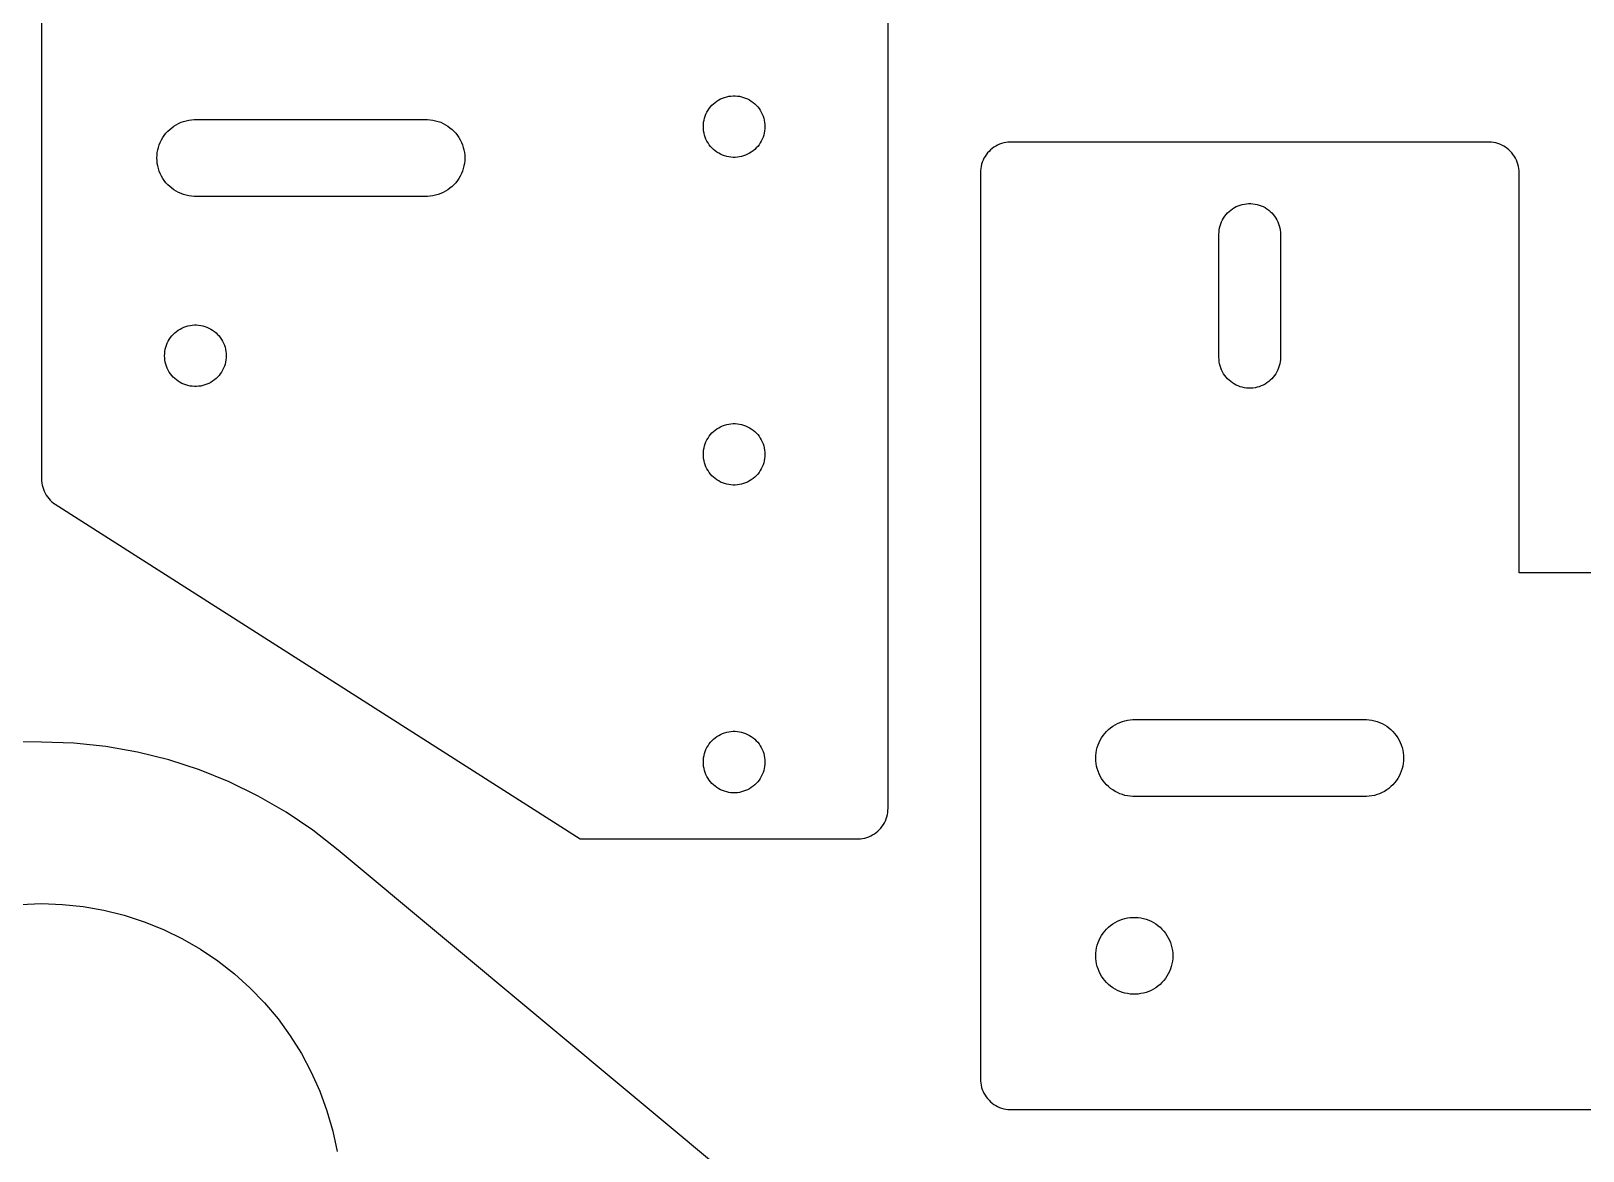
# Model space of a CAD drawing. Header units: metres. Extents: x 5 to 310, y 5 to 324.
# Drawn here: x 71.3 to 172.2, y 163.9 to 236.7 of the extents above; entities that cross this region are included whole.
import ezdxf

# ---------------------------------------------------------------- set-up
doc = ezdxf.new("R2010")
doc.units = ezdxf.units.M

msp = doc.modelspace()

# ---------------------------------------------------------------- linework, layer by layer
for p, q in [((72, 266.5), (72, 207.61)), ((127, 186.2), (127, 238.5)), ((115.561, 231.889), (115.662, 231.986)), ((115.662, 231.986), (115.769, 232.076)), ((115.769, 232.076), (115.882, 232.158)), ((115.882, 232.158), (116, 232.232)), ((116, 232.232), (116.123, 232.298)), ((116.123, 232.298), (116.251, 232.354)), ((116.251, 232.354), (116.382, 232.402)), ((116.382, 232.402), (116.516, 232.441)), ((116.516, 232.441), (116.653, 232.47)), ((116.653, 232.47), (116.791, 232.489)), ((116.791, 232.489), (116.93, 232.499)), ((116.93, 232.499), (117.07, 232.499)), ((117.07, 232.499), (117.209, 232.489)), ((117.209, 232.489), (117.347, 232.47)), ((117.347, 232.47), (117.484, 232.441)), ((117.484, 232.441), (117.618, 232.402)), ((117.618, 232.402), (117.749, 232.354)), ((117.749, 232.354), (117.877, 232.298)), ((117.877, 232.298), (118, 232.232)), ((118, 232.232), (118.118, 232.158)), ((118.118, 232.158), (118.231, 232.076)), ((118.231, 232.076), (118.338, 231.986)), ((118.338, 231.986), (118.439, 231.889)), ((81.3952, 230.886), (81.5659, 230.922)), ((81.5659, 230.922), (81.7387, 230.946)), ((81.7387, 230.946), (81.9128, 230.958)), ((81.9128, 230.958), (97.0872, 230.958)), ((97.0872, 230.958), (97.2613, 230.946)), ((97.2613, 230.946), (97.4341, 230.922)), ((97.4341, 230.922), (97.6048, 230.886)), ((115.019, 230.778), (115.044, 230.916)), ((115.044, 230.916), (115.077, 231.051)), ((115.077, 231.051), (115.121, 231.184)), ((115.121, 231.184), (115.173, 231.313)), ((115.173, 231.313), (115.234, 231.439)), ((115.234, 231.439), (115.304, 231.56)), ((115.304, 231.56), (115.382, 231.676)), ((115.382, 231.676), (115.468, 231.786)), ((115.468, 231.786), (115.561, 231.889)), ((118.439, 231.889), (118.532, 231.786)), ((118.532, 231.786), (118.618, 231.676)), ((118.618, 231.676), (118.696, 231.56)), ((118.696, 231.56), (118.766, 231.439)), ((118.766, 231.439), (118.827, 231.313)), ((118.827, 231.313), (118.879, 231.184)), ((118.879, 231.184), (118.923, 231.051)), ((118.923, 231.051), (118.956, 230.916)), ((118.956, 230.916), (118.981, 230.778)), ((79.8799, 229.785), (79.9775, 229.929)), ((79.9775, 229.929), (80.0849, 230.067)), ((80.0849, 230.067), (80.2017, 230.197)), ((80.2017, 230.197), (80.3272, 230.318)), ((80.3272, 230.318), (80.4609, 230.43)), ((80.4609, 230.43), (80.602, 230.533)), ((80.602, 230.533), (80.75, 230.625)), ((80.75, 230.625), (80.9041, 230.707)), ((80.9041, 230.707), (81.0635, 230.778)), ((81.0635, 230.778), (81.2275, 230.838)), ((81.2275, 230.838), (81.3952, 230.886)), ((97.6048, 230.886), (97.7726, 230.838)), ((97.7726, 230.838), (97.9365, 230.778)), ((97.9365, 230.778), (98.0959, 230.707)), ((98.0959, 230.707), (98.25, 230.625)), ((98.25, 230.625), (98.398, 230.533)), ((98.398, 230.533), (98.5392, 230.43)), ((98.5392, 230.43), (98.6728, 230.318)), ((98.6728, 230.318), (98.7984, 230.197)), ((98.7984, 230.197), (98.9151, 230.067)), ((98.9151, 230.067), (99.0226, 229.929)), ((99.0226, 229.929), (99.1201, 229.785)), ((115, 230.5), (115.005, 230.64)), ((115.005, 230.36), (115, 230.5)), ((115.005, 230.64), (115.019, 230.778)), ((115.019, 230.222), (115.005, 230.36)), ((115.044, 230.084), (115.019, 230.222)), ((115.077, 229.949), (115.044, 230.084)), ((115.121, 229.816), (115.077, 229.949)), ((118.923, 229.949), (118.879, 229.816)), ((118.956, 230.084), (118.923, 229.949)), ((118.981, 230.222), (118.956, 230.084)), ((118.981, 230.778), (118.995, 230.64)), ((118.995, 230.36), (118.981, 230.222)), ((118.995, 230.64), (119, 230.5)), ((119, 230.5), (118.995, 230.36)), ((79.5243, 228.808), (79.5546, 228.98)), ((79.5546, 228.98), (79.5968, 229.149)), ((79.5968, 229.149), (79.6508, 229.315)), ((79.6508, 229.315), (79.7161, 229.477)), ((79.7161, 229.477), (79.7926, 229.634)), ((79.7926, 229.634), (79.8799, 229.785)), ((99.1201, 229.785), (99.2074, 229.634)), ((99.2074, 229.634), (99.2839, 229.477)), ((99.2839, 229.477), (99.3492, 229.315)), ((99.3492, 229.315), (99.4032, 229.149)), ((99.4032, 229.149), (99.4454, 228.98)), ((99.4454, 228.98), (99.4757, 228.808)), ((115.173, 229.687), (115.121, 229.816)), ((115.234, 229.561), (115.173, 229.687)), ((115.304, 229.44), (115.234, 229.561)), ((115.382, 229.324), (115.304, 229.44)), ((115.468, 229.214), (115.382, 229.324)), ((115.561, 229.111), (115.468, 229.214)), ((115.662, 229.014), (115.561, 229.111)), ((115.769, 228.924), (115.662, 229.014)), ((115.882, 228.842), (115.769, 228.924)), ((118.231, 228.924), (118.118, 228.842)), ((118.338, 229.014), (118.231, 228.924)), ((118.439, 229.111), (118.338, 229.014)), ((118.532, 229.214), (118.439, 229.111)), ((118.618, 229.324), (118.532, 229.214)), ((118.696, 229.44), (118.618, 229.324)), ((118.766, 229.561), (118.696, 229.44)), ((118.827, 229.687), (118.766, 229.561)), ((118.879, 229.816), (118.827, 229.687)), ((133.561, 228.889), (133.468, 228.786)), ((133.662, 228.986), (133.561, 228.889)), ((133.769, 229.076), (133.662, 228.986)), ((133.882, 229.158), (133.769, 229.076)), ((134, 229.232), (133.882, 229.158)), ((134.123, 229.298), (134, 229.232)), ((134.251, 229.354), (134.123, 229.298)), ((134.382, 229.402), (134.251, 229.354)), ((134.516, 229.441), (134.382, 229.402)), ((134.653, 229.47), (134.516, 229.441)), ((134.791, 229.489), (134.653, 229.47)), ((134.93, 229.499), (134.791, 229.489)), ((166.07, 229.499), (134.93, 229.499)), ((166.209, 229.489), (166.07, 229.499)), ((166.347, 229.47), (166.209, 229.489)), ((166.484, 229.441), (166.347, 229.47)), ((166.618, 229.402), (166.484, 229.441)), ((166.749, 229.354), (166.618, 229.402)), ((166.877, 229.298), (166.749, 229.354)), ((167, 229.232), (166.877, 229.298)), ((167.118, 229.158), (167, 229.232)), ((167.231, 229.076), (167.118, 229.158)), ((167.338, 228.986), (167.231, 229.076)), ((167.439, 228.889), (167.338, 228.986)), ((167.532, 228.786), (167.439, 228.889)), ((79.5, 228.46), (79.5061, 228.634)), ((79.5061, 228.286), (79.5, 228.46)), ((79.5061, 228.634), (79.5243, 228.808)), ((79.5243, 228.112), (79.5061, 228.286)), ((79.5546, 227.94), (79.5243, 228.112)), ((79.5968, 227.771), (79.5546, 227.94)), ((99.4454, 227.94), (99.4032, 227.771)), ((99.4757, 228.112), (99.4454, 227.94)), ((99.4757, 228.808), (99.4939, 228.634)), ((99.4939, 228.286), (99.4757, 228.112)), ((99.4939, 228.634), (99.5, 228.46)), ((99.5, 228.46), (99.4939, 228.286)), ((116, 228.768), (115.882, 228.842)), ((116.123, 228.702), (116, 228.768)), ((116.251, 228.646), (116.123, 228.702)), ((116.382, 228.598), (116.251, 228.646)), ((116.516, 228.559), (116.382, 228.598)), ((116.653, 228.53), (116.516, 228.559)), ((116.791, 228.511), (116.653, 228.53)), ((116.93, 228.501), (116.791, 228.511)), ((117.07, 228.501), (116.93, 228.501)), ((117.209, 228.511), (117.07, 228.501)), ((117.347, 228.53), (117.209, 228.511)), ((117.484, 228.559), (117.347, 228.53)), ((117.618, 228.598), (117.484, 228.559)), ((117.749, 228.646), (117.618, 228.598)), ((117.877, 228.702), (117.749, 228.646)), ((118, 228.768), (117.877, 228.702)), ((118.118, 228.842), (118, 228.768)), ((133.044, 227.916), (133.019, 227.778)), ((133.077, 228.051), (133.044, 227.916)), ((133.121, 228.184), (133.077, 228.051)), ((133.173, 228.313), (133.121, 228.184)), ((133.234, 228.439), (133.173, 228.313)), ((133.304, 228.56), (133.234, 228.439)), ((133.382, 228.676), (133.304, 228.56)), ((133.468, 228.786), (133.382, 228.676)), ((167.618, 228.676), (167.532, 228.786)), ((167.696, 228.56), (167.618, 228.676)), ((167.766, 228.439), (167.696, 228.56)), ((167.827, 228.313), (167.766, 228.439)), ((167.879, 228.184), (167.827, 228.313)), ((167.923, 228.051), (167.879, 228.184)), ((167.956, 227.916), (167.923, 228.051)), ((167.981, 227.778), (167.956, 227.916)), ((79.6508, 227.605), (79.5968, 227.771)), ((79.7161, 227.443), (79.6508, 227.605)), ((79.7926, 227.286), (79.7161, 227.443)), ((79.8799, 227.135), (79.7926, 227.286)), ((79.9775, 226.991), (79.8799, 227.135)), ((80.0849, 226.853), (79.9775, 226.991)), ((99.0226, 226.991), (98.9151, 226.853)), ((99.1201, 227.135), (99.0226, 226.991)), ((99.2074, 227.286), (99.1201, 227.135)), ((99.2839, 227.443), (99.2074, 227.286)), ((99.3492, 227.605), (99.2839, 227.443)), ((99.4032, 227.771), (99.3492, 227.605)), ((133.005, 227.64), (133, 227.5)), ((133, 227.5), (133, 168.61)), ((133.019, 227.778), (133.005, 227.64)), ((167.995, 227.64), (167.981, 227.778)), ((168, 227.5), (167.995, 227.64)), ((168, 201.499), (168, 227.5)), ((80.2017, 226.723), (80.0849, 226.853)), ((80.3272, 226.602), (80.2017, 226.723)), ((80.4609, 226.49), (80.3272, 226.602)), ((80.602, 226.387), (80.4609, 226.49)), ((80.75, 226.295), (80.602, 226.387)), ((80.9041, 226.213), (80.75, 226.295)), ((81.0635, 226.142), (80.9041, 226.213)), ((81.2275, 226.082), (81.0635, 226.142)), ((81.3952, 226.034), (81.2275, 226.082)), ((81.5659, 225.998), (81.3952, 226.034)), ((81.7387, 225.974), (81.5659, 225.998)), ((81.9128, 225.962), (81.7387, 225.974)), ((97.0872, 225.962), (81.9128, 225.962)), ((97.2613, 225.974), (97.0872, 225.962)), ((97.4341, 225.998), (97.2613, 225.974)), ((97.6048, 226.034), (97.4341, 225.998)), ((97.7726, 226.082), (97.6048, 226.034)), ((97.9365, 226.142), (97.7726, 226.082)), ((98.0959, 226.213), (97.9365, 226.142)), ((98.25, 226.295), (98.0959, 226.213)), ((98.398, 226.387), (98.25, 226.295)), ((98.5392, 226.49), (98.398, 226.387)), ((98.6728, 226.602), (98.5392, 226.49)), ((98.7984, 226.723), (98.6728, 226.602)), ((98.9151, 226.853), (98.7984, 226.723)), ((148.968, 224.786), (149.061, 224.889)), ((149.061, 224.889), (149.162, 224.986)), ((149.162, 224.986), (149.269, 225.076)), ((149.269, 225.076), (149.382, 225.158)), ((149.382, 225.158), (149.5, 225.232)), ((149.5, 225.232), (149.623, 225.298)), ((149.623, 225.298), (149.751, 225.354)), ((149.751, 225.354), (149.882, 225.402)), ((149.882, 225.402), (150.016, 225.441)), ((150.016, 225.441), (150.153, 225.47)), ((150.153, 225.47), (150.291, 225.489)), ((150.291, 225.489), (150.43, 225.499)), ((150.43, 225.499), (150.57, 225.499)), ((150.57, 225.499), (150.709, 225.489)), ((150.709, 225.489), (150.847, 225.47)), ((150.847, 225.47), (150.984, 225.441)), ((150.984, 225.441), (151.118, 225.402)), ((151.118, 225.402), (151.249, 225.354)), ((151.249, 225.354), (151.377, 225.298)), ((151.377, 225.298), (151.5, 225.232)), ((151.5, 225.232), (151.618, 225.158)), ((151.618, 225.158), (151.731, 225.076)), ((151.731, 225.076), (151.838, 224.986)), ((151.838, 224.986), (151.939, 224.889)), ((151.939, 224.889), (152.032, 224.786)), ((148.519, 223.778), (148.544, 223.916)), ((148.544, 223.916), (148.577, 224.051)), ((148.577, 224.051), (148.621, 224.184)), ((148.621, 224.184), (148.673, 224.313)), ((148.673, 224.313), (148.734, 224.439)), ((148.734, 224.439), (148.804, 224.56)), ((148.804, 224.56), (148.882, 224.676)), ((148.882, 224.676), (148.968, 224.786)), ((152.032, 224.786), (152.118, 224.676)), ((152.118, 224.676), (152.196, 224.56)), ((152.196, 224.56), (152.266, 224.439)), ((152.266, 224.439), (152.327, 224.313)), ((152.327, 224.313), (152.379, 224.184)), ((152.379, 224.184), (152.423, 224.051)), ((152.423, 224.051), (152.456, 223.916)), ((152.456, 223.916), (152.481, 223.778)), ((148.5, 223.5), (148.505, 223.64)), ((148.5, 215.5), (148.5, 223.5)), ((148.505, 223.64), (148.519, 223.778)), ((152.481, 223.778), (152.495, 223.64)), ((152.495, 223.64), (152.5, 223.5)), ((152.5, 223.5), (152.5, 215.5)), ((80.3039, 216.67), (80.382, 216.786)), ((80.382, 216.786), (80.4679, 216.896)), ((80.4679, 216.896), (80.5613, 216.999)), ((80.5613, 216.999), (80.6617, 217.096)), ((80.6617, 217.096), (80.7687, 217.186)), ((80.7687, 217.186), (80.8816, 217.268)), ((80.8816, 217.268), (81, 217.342)), ((81, 217.342), (81.1233, 217.408)), ((81.1233, 217.408), (81.2508, 217.464)), ((81.2508, 217.464), (81.382, 217.512)), ((81.382, 217.512), (81.5162, 217.551)), ((81.5162, 217.551), (81.6527, 217.58)), ((81.6527, 217.58), (81.791, 217.599)), ((81.791, 217.599), (81.9302, 217.609)), ((81.9302, 217.609), (82.0698, 217.609)), ((82.0698, 217.609), (82.2091, 217.599)), ((82.2091, 217.599), (82.3473, 217.58)), ((82.3473, 217.58), (82.4839, 217.551)), ((82.4839, 217.551), (82.618, 217.512)), ((82.618, 217.512), (82.7492, 217.464)), ((82.7492, 217.464), (82.8768, 217.408)), ((82.8768, 217.408), (83, 217.342)), ((83, 217.342), (83.1184, 217.268)), ((83.1184, 217.268), (83.2313, 217.186)), ((83.2313, 217.186), (83.3383, 217.096)), ((83.3383, 217.096), (83.4387, 216.999)), ((83.4387, 216.999), (83.5321, 216.896)), ((83.5321, 216.896), (83.618, 216.786)), ((83.618, 216.786), (83.6961, 216.67)), ((80.0049, 215.75), (80.0195, 215.888)), ((80.0195, 215.888), (80.0437, 216.026)), ((80.0437, 216.026), (80.0775, 216.161)), ((80.0775, 216.161), (80.1206, 216.294)), ((80.1206, 216.294), (80.1729, 216.423)), ((80.1729, 216.423), (80.2341, 216.549)), ((80.2341, 216.549), (80.3039, 216.67)), ((83.6961, 216.67), (83.7659, 216.549)), ((83.7659, 216.549), (83.8271, 216.423)), ((83.8271, 216.423), (83.8794, 216.294)), ((83.8794, 216.294), (83.9225, 216.161)), ((83.9225, 216.161), (83.9563, 216.026)), ((83.9563, 216.026), (83.9805, 215.888)), ((83.9805, 215.888), (83.9951, 215.75)), ((80, 215.61), (80.0049, 215.75)), ((80.0049, 215.47), (80, 215.61)), ((80.0195, 215.332), (80.0049, 215.47)), ((80.0437, 215.194), (80.0195, 215.332)), ((80.0775, 215.059), (80.0437, 215.194)), ((80.1206, 214.926), (80.0775, 215.059)), ((80.1729, 214.797), (80.1206, 214.926)), ((80.2341, 214.671), (80.1729, 214.797)), ((83.8271, 214.797), (83.7659, 214.671)), ((83.8794, 214.926), (83.8271, 214.797)), ((83.9225, 215.059), (83.8794, 214.926)), ((83.9563, 215.194), (83.9225, 215.059)), ((83.9805, 215.332), (83.9563, 215.194)), ((83.9951, 215.47), (83.9805, 215.332)), ((83.9951, 215.75), (84, 215.61)), ((84, 215.61), (83.9951, 215.47)), ((148.505, 215.36), (148.5, 215.5)), ((148.519, 215.222), (148.505, 215.36)), ((148.544, 215.084), (148.519, 215.222)), ((148.577, 214.949), (148.544, 215.084)), ((148.621, 214.816), (148.577, 214.949)), ((148.673, 214.687), (148.621, 214.816)), ((152.379, 214.816), (152.327, 214.687)), ((152.423, 214.949), (152.379, 214.816)), ((152.456, 215.084), (152.423, 214.949)), ((152.481, 215.222), (152.456, 215.084)), ((152.495, 215.36), (152.481, 215.222)), ((152.5, 215.5), (152.495, 215.36)), ((80.3039, 214.55), (80.2341, 214.671)), ((80.382, 214.434), (80.3039, 214.55)), ((80.4679, 214.324), (80.382, 214.434)), ((80.5613, 214.221), (80.4679, 214.324)), ((80.6617, 214.124), (80.5613, 214.221)), ((80.7687, 214.034), (80.6617, 214.124)), ((80.8816, 213.952), (80.7687, 214.034)), ((81, 213.878), (80.8816, 213.952)), ((81.1233, 213.812), (81, 213.878)), ((81.2508, 213.756), (81.1233, 213.812)), ((82.8768, 213.812), (82.7492, 213.756)), ((83, 213.878), (82.8768, 213.812)), ((83.1184, 213.952), (83, 213.878)), ((83.2313, 214.034), (83.1184, 213.952)), ((83.3383, 214.124), (83.2313, 214.034)), ((83.4387, 214.221), (83.3383, 214.124)), ((83.5321, 214.324), (83.4387, 214.221)), ((83.618, 214.434), (83.5321, 214.324)), ((83.6961, 214.55), (83.618, 214.434)), ((83.7659, 214.671), (83.6961, 214.55)), ((148.734, 214.561), (148.673, 214.687)), ((148.804, 214.44), (148.734, 214.561)), ((148.882, 214.324), (148.804, 214.44)), ((148.968, 214.214), (148.882, 214.324)), ((149.061, 214.111), (148.968, 214.214)), ((149.162, 214.014), (149.061, 214.111)), ((149.269, 213.924), (149.162, 214.014)), ((149.382, 213.842), (149.269, 213.924)), ((149.5, 213.768), (149.382, 213.842)), ((149.623, 213.702), (149.5, 213.768)), ((151.5, 213.768), (151.377, 213.702)), ((151.618, 213.842), (151.5, 213.768)), ((151.731, 213.924), (151.618, 213.842)), ((151.838, 214.014), (151.731, 213.924)), ((151.939, 214.111), (151.838, 214.014)), ((152.032, 214.214), (151.939, 214.111)), ((152.118, 214.324), (152.032, 214.214)), ((152.196, 214.44), (152.118, 214.324)), ((152.266, 214.561), (152.196, 214.44)), ((152.327, 214.687), (152.266, 214.561)), ((81.382, 213.708), (81.2508, 213.756)), ((81.5162, 213.669), (81.382, 213.708)), ((81.6527, 213.64), (81.5162, 213.669)), ((81.791, 213.621), (81.6527, 213.64)), ((81.9302, 213.611), (81.791, 213.621)), ((82.0698, 213.611), (81.9302, 213.611)), ((82.2091, 213.621), (82.0698, 213.611)), ((82.3473, 213.64), (82.2091, 213.621)), ((82.4839, 213.669), (82.3473, 213.64)), ((82.618, 213.708), (82.4839, 213.669)), ((82.7492, 213.756), (82.618, 213.708)), ((149.751, 213.646), (149.623, 213.702)), ((149.882, 213.598), (149.751, 213.646)), ((150.016, 213.559), (149.882, 213.598)), ((150.153, 213.53), (150.016, 213.559)), ((150.291, 213.511), (150.153, 213.53)), ((150.43, 213.501), (150.291, 213.511)), ((150.57, 213.501), (150.43, 213.501)), ((150.709, 213.511), (150.57, 213.501)), ((150.847, 213.53), (150.709, 213.511)), ((150.984, 213.559), (150.847, 213.53)), ((151.118, 213.598), (150.984, 213.559)), ((151.249, 213.646), (151.118, 213.598)), ((151.377, 213.702), (151.249, 213.646)), ((115.662, 210.686), (115.769, 210.776)), ((115.769, 210.776), (115.882, 210.858)), ((115.882, 210.858), (116, 210.932)), ((116, 210.932), (116.123, 210.998)), ((116.123, 210.998), (116.251, 211.054)), ((116.251, 211.054), (116.382, 211.102)), ((116.382, 211.102), (116.516, 211.141)), ((116.516, 211.141), (116.653, 211.17)), ((116.653, 211.17), (116.791, 211.189)), ((116.791, 211.189), (116.93, 211.199)), ((116.93, 211.199), (117.07, 211.199)), ((117.07, 211.199), (117.209, 211.189)), ((117.209, 211.189), (117.347, 211.17)), ((117.347, 211.17), (117.484, 211.141)), ((117.484, 211.141), (117.618, 211.102)), ((117.618, 211.102), (117.749, 211.054)), ((117.749, 211.054), (117.877, 210.998)), ((117.877, 210.998), (118, 210.932)), ((118, 210.932), (118.118, 210.858)), ((118.118, 210.858), (118.231, 210.776)), ((118.231, 210.776), (118.338, 210.686)), ((115.044, 209.616), (115.077, 209.751)), ((115.077, 209.751), (115.121, 209.884)), ((115.121, 209.884), (115.173, 210.013)), ((115.173, 210.013), (115.234, 210.139)), ((115.234, 210.139), (115.304, 210.26)), ((115.304, 210.26), (115.382, 210.376)), ((115.382, 210.376), (115.468, 210.486)), ((115.468, 210.486), (115.561, 210.589)), ((115.561, 210.589), (115.662, 210.686)), ((118.338, 210.686), (118.439, 210.589)), ((118.439, 210.589), (118.532, 210.486)), ((118.532, 210.486), (118.618, 210.376)), ((118.618, 210.376), (118.696, 210.26)), ((118.696, 210.26), (118.766, 210.139)), ((118.766, 210.139), (118.827, 210.013)), ((118.827, 210.013), (118.879, 209.884)), ((118.879, 209.884), (118.923, 209.751)), ((118.923, 209.751), (118.956, 209.616)), ((115, 209.2), (115.005, 209.34)), ((115.005, 209.061), (115, 209.2)), ((115.005, 209.34), (115.019, 209.478)), ((115.019, 208.922), (115.005, 209.061)), ((115.019, 209.478), (115.044, 209.616)), ((115.044, 208.784), (115.019, 208.922)), ((115.077, 208.649), (115.044, 208.784)), ((118.956, 208.784), (118.923, 208.649)), ((118.956, 209.616), (118.981, 209.478)), ((118.981, 208.922), (118.956, 208.784)), ((118.981, 209.478), (118.995, 209.34)), ((118.995, 209.061), (118.981, 208.922)), ((118.995, 209.34), (119, 209.2)), ((119, 209.2), (118.995, 209.061)), ((115.121, 208.516), (115.077, 208.649)), ((115.173, 208.387), (115.121, 208.516)), ((115.234, 208.261), (115.173, 208.387)), ((115.304, 208.14), (115.234, 208.261)), ((115.382, 208.024), (115.304, 208.14)), ((115.468, 207.914), (115.382, 208.024)), ((115.561, 207.811), (115.468, 207.914)), ((115.662, 207.714), (115.561, 207.811)), ((115.769, 207.624), (115.662, 207.714)), ((118.338, 207.714), (118.231, 207.624)), ((118.439, 207.811), (118.338, 207.714)), ((118.532, 207.914), (118.439, 207.811)), ((118.618, 208.024), (118.532, 207.914)), ((118.696, 208.14), (118.618, 208.024)), ((118.766, 208.261), (118.696, 208.14)), ((118.827, 208.387), (118.766, 208.261)), ((118.879, 208.516), (118.827, 208.387)), ((118.923, 208.649), (118.879, 208.516)), ((72, 207.61), (72.0049, 207.47)), ((72.0049, 207.47), (72.0195, 207.332)), ((72.0195, 207.332), (72.0437, 207.194)), ((72.0437, 207.194), (72.0775, 207.059)), ((72.0775, 207.059), (72.1206, 206.926)), ((72.1206, 206.926), (72.1729, 206.797)), ((72.1729, 206.797), (72.2341, 206.671)), ((115.882, 207.542), (115.769, 207.624)), ((116, 207.468), (115.882, 207.542)), ((116.123, 207.402), (116, 207.468)), ((116.251, 207.346), (116.123, 207.402)), ((116.382, 207.298), (116.251, 207.346)), ((116.516, 207.259), (116.382, 207.298)), ((116.653, 207.23), (116.516, 207.259)), ((116.791, 207.211), (116.653, 207.23)), ((116.93, 207.201), (116.791, 207.211)), ((117.07, 207.201), (116.93, 207.201)), ((117.209, 207.211), (117.07, 207.201)), ((117.347, 207.23), (117.209, 207.211)), ((117.484, 207.259), (117.347, 207.23)), ((117.618, 207.298), (117.484, 207.259)), ((117.749, 207.346), (117.618, 207.298)), ((117.877, 207.402), (117.749, 207.346)), ((118, 207.468), (117.877, 207.402)), ((118.118, 207.542), (118, 207.468)), ((118.231, 207.624), (118.118, 207.542)), ((72.2341, 206.671), (72.3039, 206.55)), ((72.3039, 206.55), (72.382, 206.434)), ((72.382, 206.434), (72.4679, 206.324)), ((72.4679, 206.324), (72.5613, 206.221)), ((72.5613, 206.221), (72.6617, 206.124)), ((72.6617, 206.124), (72.7687, 206.034)), ((72.7687, 206.034), (72.8816, 205.952)), ((72.8816, 205.952), (107, 184.2)), ((186.07, 201.499), (168, 201.499)), ((141.602, 191.533), (141.75, 191.625)), ((141.75, 191.625), (141.904, 191.707)), ((141.904, 191.707), (142.063, 191.778)), ((142.063, 191.778), (142.227, 191.838)), ((142.227, 191.838), (142.395, 191.886)), ((142.395, 191.886), (142.566, 191.922)), ((142.566, 191.922), (142.739, 191.946)), ((142.739, 191.946), (142.913, 191.958)), ((142.913, 191.958), (158.087, 191.958)), ((158.087, 191.958), (158.261, 191.946)), ((158.261, 191.946), (158.434, 191.922)), ((158.434, 191.922), (158.605, 191.886)), ((158.605, 191.886), (158.773, 191.838)), ((158.773, 191.838), (158.937, 191.778)), ((158.937, 191.778), (159.096, 191.707)), ((159.096, 191.707), (159.25, 191.625)), ((159.25, 191.625), (159.398, 191.533)), ((72, 190.5), (26.8982, 190.622)), ((115.468, 190.486), (115.561, 190.589)), ((115.561, 190.589), (115.662, 190.686)), ((115.662, 190.686), (115.769, 190.776)), ((115.769, 190.776), (115.882, 190.858)), ((115.882, 190.858), (116, 190.932)), ((116, 190.932), (116.123, 190.998)), ((116.123, 190.998), (116.251, 191.054)), ((116.251, 191.054), (116.382, 191.102)), ((116.382, 191.102), (116.516, 191.141)), ((116.516, 191.141), (116.653, 191.17)), ((116.653, 191.17), (116.791, 191.189)), ((116.791, 191.189), (116.93, 191.199)), ((116.93, 191.199), (117.07, 191.199)), ((117.07, 191.199), (117.209, 191.189)), ((117.209, 191.189), (117.347, 191.17)), ((117.347, 191.17), (117.484, 191.141)), ((117.484, 191.141), (117.618, 191.102)), ((117.618, 191.102), (117.749, 191.054)), ((117.749, 191.054), (117.877, 190.998)), ((117.877, 190.998), (118, 190.932)), ((118, 190.932), (118.118, 190.858)), ((118.118, 190.858), (118.231, 190.776)), ((118.231, 190.776), (118.338, 190.686)), ((118.338, 190.686), (118.439, 190.589)), ((118.439, 190.589), (118.532, 190.486)), ((140.716, 190.477), (140.793, 190.634)), ((140.793, 190.634), (140.88, 190.785)), ((140.88, 190.785), (140.977, 190.929)), ((140.977, 190.929), (141.085, 191.067)), ((141.085, 191.067), (141.202, 191.197)), ((141.202, 191.197), (141.327, 191.318)), ((141.327, 191.318), (141.461, 191.43)), ((141.461, 191.43), (141.602, 191.533)), ((159.398, 191.533), (159.539, 191.43)), ((159.539, 191.43), (159.673, 191.318)), ((159.673, 191.318), (159.798, 191.197)), ((159.798, 191.197), (159.915, 191.067)), ((159.915, 191.067), (160.023, 190.929)), ((160.023, 190.929), (160.12, 190.785)), ((160.12, 190.785), (160.207, 190.634)), ((160.207, 190.634), (160.284, 190.477)), ((74.0927, 190.427), (72, 190.5)), ((76.1752, 190.208), (74.0927, 190.427)), ((78.2374, 189.844), (76.1752, 190.208)), ((80.2691, 189.338), (78.2374, 189.844)), ((115.019, 189.478), (115.044, 189.616)), ((115.044, 189.616), (115.077, 189.751)), ((115.077, 189.751), (115.121, 189.884)), ((115.121, 189.884), (115.173, 190.013)), ((115.173, 190.013), (115.234, 190.139)), ((115.234, 190.139), (115.304, 190.26)), ((115.304, 190.26), (115.382, 190.376)), ((115.382, 190.376), (115.468, 190.486)), ((118.532, 190.486), (118.618, 190.376)), ((118.618, 190.376), (118.696, 190.26)), ((118.696, 190.26), (118.766, 190.139)), ((118.766, 190.139), (118.827, 190.013)), ((118.827, 190.013), (118.879, 189.884)), ((118.879, 189.884), (118.923, 189.751)), ((118.923, 189.751), (118.956, 189.616)), ((118.956, 189.616), (118.981, 189.478)), ((140.5, 189.46), (140.506, 189.634)), ((140.506, 189.634), (140.524, 189.808)), ((140.524, 189.808), (140.555, 189.98)), ((140.555, 189.98), (140.597, 190.149)), ((140.597, 190.149), (140.651, 190.315)), ((140.651, 190.315), (140.716, 190.477)), ((160.284, 190.477), (160.349, 190.315)), ((160.349, 190.315), (160.403, 190.149)), ((160.403, 190.149), (160.445, 189.98)), ((160.445, 189.98), (160.476, 189.808)), ((160.476, 189.808), (160.494, 189.634)), ((160.494, 189.634), (160.5, 189.46)), ((82.2606, 188.691), (80.2691, 189.338)), ((84.2021, 187.906), (82.2606, 188.691)), ((115, 189.2), (115.005, 189.34)), ((115.005, 189.061), (115, 189.2)), ((115.005, 189.34), (115.019, 189.478)), ((115.019, 188.922), (115.005, 189.061)), ((115.044, 188.784), (115.019, 188.922)), ((115.077, 188.649), (115.044, 188.784)), ((115.121, 188.516), (115.077, 188.649)), ((118.923, 188.649), (118.879, 188.516)), ((118.956, 188.784), (118.923, 188.649)), ((118.981, 188.922), (118.956, 188.784)), ((118.981, 189.478), (118.995, 189.34)), ((118.995, 189.061), (118.981, 188.922)), ((118.995, 189.34), (119, 189.2)), ((119, 189.2), (118.995, 189.061)), ((140.506, 189.286), (140.5, 189.46)), ((140.524, 189.112), (140.506, 189.286)), ((140.555, 188.94), (140.524, 189.112)), ((140.597, 188.771), (140.555, 188.94)), ((140.651, 188.605), (140.597, 188.771)), ((140.716, 188.443), (140.651, 188.605)), ((160.349, 188.605), (160.284, 188.443)), ((160.403, 188.771), (160.349, 188.605)), ((160.445, 188.94), (160.403, 188.771)), ((160.476, 189.112), (160.445, 188.94)), ((160.494, 189.286), (160.476, 189.112)), ((160.5, 189.46), (160.494, 189.286)), ((86.0841, 186.988), (84.2021, 187.906)), ((115.173, 188.387), (115.121, 188.516)), ((115.234, 188.261), (115.173, 188.387)), ((115.304, 188.14), (115.234, 188.261)), ((115.382, 188.024), (115.304, 188.14)), ((115.468, 187.914), (115.382, 188.024)), ((115.561, 187.811), (115.468, 187.914)), ((115.662, 187.714), (115.561, 187.811)), ((115.769, 187.624), (115.662, 187.714)), ((115.882, 187.542), (115.769, 187.624)), ((118.231, 187.624), (118.118, 187.542)), ((118.338, 187.714), (118.231, 187.624)), ((118.439, 187.811), (118.338, 187.714)), ((118.532, 187.914), (118.439, 187.811)), ((118.618, 188.024), (118.532, 187.914)), ((118.696, 188.14), (118.618, 188.024)), ((118.766, 188.261), (118.696, 188.14)), ((118.827, 188.387), (118.766, 188.261)), ((118.879, 188.516), (118.827, 188.387)), ((140.793, 188.286), (140.716, 188.443)), ((140.88, 188.135), (140.793, 188.286)), ((140.977, 187.991), (140.88, 188.135)), ((141.085, 187.853), (140.977, 187.991)), ((141.202, 187.723), (141.085, 187.853)), ((141.327, 187.602), (141.202, 187.723)), ((141.461, 187.49), (141.327, 187.602)), ((159.673, 187.602), (159.539, 187.49)), ((159.798, 187.723), (159.673, 187.602)), ((159.915, 187.853), (159.798, 187.723)), ((160.023, 187.991), (159.915, 187.853)), ((160.12, 188.135), (160.023, 187.991)), ((160.207, 188.286), (160.12, 188.135)), ((160.284, 188.443), (160.207, 188.286)), ((87.8976, 185.941), (86.0841, 186.988)), ((116, 187.468), (115.882, 187.542)), ((116.123, 187.402), (116, 187.468)), ((116.251, 187.346), (116.123, 187.402)), ((116.382, 187.298), (116.251, 187.346)), ((116.516, 187.259), (116.382, 187.298)), ((116.653, 187.23), (116.516, 187.259)), ((116.791, 187.211), (116.653, 187.23)), ((116.93, 187.201), (116.791, 187.211)), ((117.07, 187.201), (116.93, 187.201)), ((117.209, 187.211), (117.07, 187.201)), ((117.347, 187.23), (117.209, 187.211)), ((117.484, 187.259), (117.347, 187.23)), ((117.618, 187.298), (117.484, 187.259)), ((117.749, 187.346), (117.618, 187.298)), ((117.877, 187.402), (117.749, 187.346)), ((118, 187.468), (117.877, 187.402)), ((118.118, 187.542), (118, 187.468)), ((141.602, 187.387), (141.461, 187.49)), ((141.75, 187.295), (141.602, 187.387)), ((141.904, 187.213), (141.75, 187.295)), ((142.063, 187.142), (141.904, 187.213)), ((142.227, 187.082), (142.063, 187.142)), ((142.395, 187.034), (142.227, 187.082)), ((142.566, 186.998), (142.395, 187.034)), ((142.739, 186.974), (142.566, 186.998)), ((142.913, 186.962), (142.739, 186.974)), ((158.087, 186.962), (142.913, 186.962)), ((158.261, 186.974), (158.087, 186.962)), ((158.434, 186.998), (158.261, 186.974)), ((158.605, 187.034), (158.434, 186.998)), ((158.773, 187.082), (158.605, 187.034)), ((158.937, 187.142), (158.773, 187.082)), ((159.096, 187.213), (158.937, 187.142)), ((159.25, 187.295), (159.096, 187.213)), ((159.398, 187.387), (159.25, 187.295)), ((159.539, 187.49), (159.398, 187.387)), ((89.6335, 184.77), (87.8976, 185.941)), ((126.879, 185.516), (126.923, 185.649)), ((126.923, 185.649), (126.956, 185.784)), ((126.956, 185.784), (126.981, 185.922)), ((126.981, 185.922), (126.995, 186.061)), ((126.995, 186.061), (127, 186.2)), ((91.2836, 183.481), (89.6335, 184.77)), ((126, 184.468), (126.118, 184.542)), ((126.118, 184.542), (126.231, 184.624)), ((126.231, 184.624), (126.338, 184.714)), ((126.338, 184.714), (126.439, 184.811)), ((126.439, 184.811), (126.532, 184.914)), ((126.532, 184.914), (126.618, 185.024)), ((126.618, 185.024), (126.696, 185.14)), ((126.696, 185.14), (126.766, 185.261)), ((126.766, 185.261), (126.827, 185.387)), ((126.827, 185.387), (126.879, 185.516)), ((107, 184.2), (125.07, 184.201)), ((125.07, 184.201), (125.209, 184.211)), ((125.209, 184.211), (125.347, 184.23)), ((125.347, 184.23), (125.484, 184.259)), ((125.484, 184.259), (125.618, 184.298)), ((125.618, 184.298), (125.749, 184.346)), ((125.749, 184.346), (125.877, 184.402)), ((125.877, 184.402), (126, 184.468)), ((125.912, 154.584), (91.2836, 183.481)), ((70.6398, 179.952), (72, 180)), ((72, 180), (73.3602, 179.952)), ((73.3602, 179.952), (74.7139, 179.81)), ((74.7139, 179.81), (76.0543, 179.574)), ((76.0543, 179.574), (77.3749, 179.245)), ((77.3749, 179.245), (78.6694, 178.824)), ((78.6694, 178.824), (79.9314, 178.314)), ((141.327, 178.468), (141.461, 178.58)), ((141.461, 178.58), (141.602, 178.683)), ((141.602, 178.683), (141.75, 178.775)), ((141.75, 178.775), (141.904, 178.857)), ((141.904, 178.857), (142.063, 178.928)), ((142.063, 178.928), (142.227, 178.988)), ((142.227, 178.988), (142.395, 179.036)), ((142.395, 179.036), (142.566, 179.072)), ((142.566, 179.072), (142.739, 179.096)), ((142.739, 179.096), (142.913, 179.108)), ((142.913, 179.108), (143.087, 179.108)), ((143.087, 179.108), (143.261, 179.096)), ((143.261, 179.096), (143.434, 179.072)), ((143.434, 179.072), (143.605, 179.036)), ((143.605, 179.036), (143.773, 178.988)), ((143.773, 178.988), (143.937, 178.928)), ((143.937, 178.928), (144.096, 178.857)), ((144.096, 178.857), (144.25, 178.775)), ((144.25, 178.775), (144.398, 178.683)), ((144.398, 178.683), (144.539, 178.58)), ((144.539, 178.58), (144.673, 178.468)), ((79.9314, 178.314), (81.1547, 177.717)), ((81.1547, 177.717), (82.3334, 177.037)), ((140.597, 177.299), (140.651, 177.465)), ((140.651, 177.465), (140.716, 177.627)), ((140.716, 177.627), (140.793, 177.784)), ((140.793, 177.784), (140.88, 177.935)), ((140.88, 177.935), (140.977, 178.079)), ((140.977, 178.079), (141.085, 178.217)), ((141.085, 178.217), (141.202, 178.347)), ((141.202, 178.347), (141.327, 178.468)), ((144.673, 178.468), (144.798, 178.347)), ((144.798, 178.347), (144.915, 178.217)), ((144.915, 178.217), (145.023, 178.079)), ((145.023, 178.079), (145.12, 177.935)), ((145.12, 177.935), (145.207, 177.784)), ((145.207, 177.784), (145.284, 177.627)), ((145.284, 177.627), (145.349, 177.465)), ((145.349, 177.465), (145.403, 177.299)), ((82.3334, 177.037), (83.4618, 176.276)), ((140.5, 176.61), (140.506, 176.784)), ((140.506, 176.436), (140.5, 176.61)), ((140.506, 176.784), (140.524, 176.958)), ((140.524, 176.958), (140.555, 177.13)), ((140.555, 177.13), (140.597, 177.299)), ((145.403, 177.299), (145.445, 177.13)), ((145.445, 177.13), (145.476, 176.958)), ((145.476, 176.958), (145.494, 176.784)), ((145.494, 176.784), (145.5, 176.61)), ((145.5, 176.61), (145.494, 176.436)), ((83.4618, 176.276), (84.5343, 175.438)), ((140.524, 176.262), (140.506, 176.436)), ((140.555, 176.09), (140.524, 176.262)), ((140.597, 175.921), (140.555, 176.09)), ((140.651, 175.755), (140.597, 175.921)), ((140.716, 175.593), (140.651, 175.755)), ((140.793, 175.436), (140.716, 175.593)), ((145.284, 175.593), (145.207, 175.436)), ((145.349, 175.755), (145.284, 175.593)), ((145.403, 175.921), (145.349, 175.755)), ((145.445, 176.09), (145.403, 175.921)), ((145.476, 176.262), (145.445, 176.09)), ((145.494, 176.436), (145.476, 176.262)), ((84.5343, 175.438), (85.5458, 174.527)), ((85.5458, 174.527), (86.4913, 173.548)), ((140.88, 175.285), (140.793, 175.436)), ((140.977, 175.141), (140.88, 175.285)), ((141.085, 175.003), (140.977, 175.141)), ((141.202, 174.873), (141.085, 175.003)), ((141.327, 174.752), (141.202, 174.873)), ((141.461, 174.64), (141.327, 174.752)), ((141.602, 174.537), (141.461, 174.64)), ((141.75, 174.445), (141.602, 174.537)), ((141.904, 174.363), (141.75, 174.445)), ((144.25, 174.445), (144.096, 174.363)), ((144.398, 174.537), (144.25, 174.445)), ((144.539, 174.64), (144.398, 174.537)), ((144.673, 174.752), (144.539, 174.64)), ((144.798, 174.873), (144.673, 174.752)), ((144.915, 175.003), (144.798, 174.873)), ((145.023, 175.141), (144.915, 175.003)), ((145.12, 175.285), (145.023, 175.141)), ((145.207, 175.436), (145.12, 175.285)), ((86.4913, 173.548), (87.3662, 172.505)), ((142.063, 174.292), (141.904, 174.363)), ((142.227, 174.232), (142.063, 174.292)), ((142.395, 174.184), (142.227, 174.232)), ((142.566, 174.148), (142.395, 174.184)), ((142.739, 174.124), (142.566, 174.148)), ((142.913, 174.112), (142.739, 174.124)), ((143.087, 174.112), (142.913, 174.112)), ((143.261, 174.124), (143.087, 174.112)), ((143.434, 174.148), (143.261, 174.124)), ((143.605, 174.184), (143.434, 174.148)), ((143.773, 174.232), (143.605, 174.184)), ((143.937, 174.292), (143.773, 174.232)), ((144.096, 174.363), (143.937, 174.292)), ((87.3662, 172.505), (88.1662, 171.404)), ((88.1662, 171.404), (88.8875, 170.25)), ((88.8875, 170.25), (89.5265, 169.048)), ((89.5265, 169.048), (90.0801, 167.805)), ((133, 168.61), (133.005, 168.47)), ((133.005, 168.47), (133.019, 168.332)), ((90.0801, 167.805), (90.5456, 166.526)), ((133.019, 168.332), (133.044, 168.194)), ((133.044, 168.194), (133.077, 168.059)), ((133.077, 168.059), (133.121, 167.926)), ((133.121, 167.926), (133.173, 167.797)), ((133.173, 167.797), (133.234, 167.671)), ((133.234, 167.671), (133.304, 167.55)), ((133.304, 167.55), (133.382, 167.434)), ((133.382, 167.434), (133.468, 167.324)), ((90.5456, 166.526), (90.9207, 165.217)), ((133.468, 167.324), (133.561, 167.221)), ((133.561, 167.221), (133.662, 167.124)), ((133.662, 167.124), (133.769, 167.034)), ((133.769, 167.034), (133.882, 166.952)), ((133.882, 166.952), (134, 166.878)), ((134, 166.878), (134.123, 166.812)), ((134.123, 166.812), (134.251, 166.756)), ((134.251, 166.756), (134.382, 166.708)), ((134.382, 166.708), (134.516, 166.669)), ((134.516, 166.669), (134.653, 166.64)), ((134.653, 166.64), (134.791, 166.621)), ((134.791, 166.621), (134.93, 166.611)), ((134.93, 166.611), (186.07, 166.611)), ((90.9207, 165.217), (91.2037, 163.886))]:
    msp.add_line(p, q)

doc.saveas('drawing.dxf')
